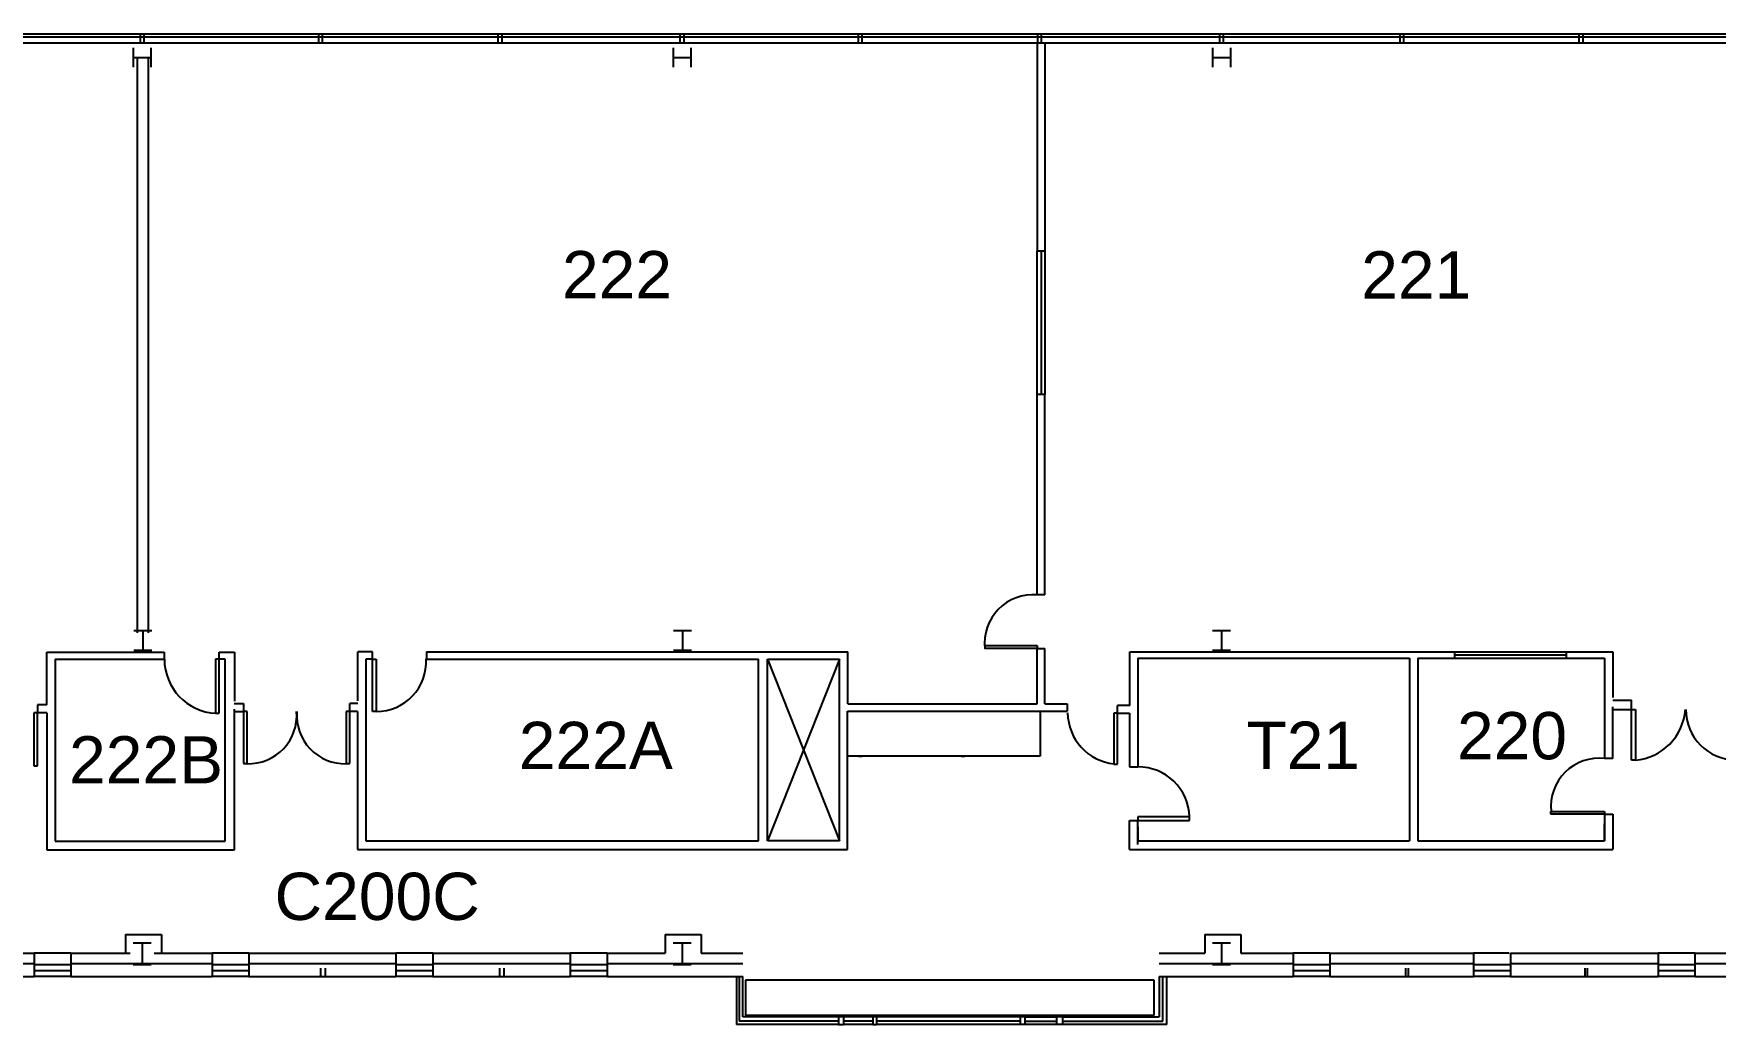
# Model space of a CAD drawing. Header units: inches. Extents: x -993 to 4309, y -3 to 2487.
# Drawn here: x 1205 to 2327, y 1826 to 2487 of the extents above; entities that cross this region are included whole.
import ezdxf

# ---------------------------------------------------------------- set-up
doc = ezdxf.new("R2010")
doc.units = ezdxf.units.IN
doc.header["$LTSCALE"] = 96
doc.header["$MEASUREMENT"] = 0
for name, color, linetype in [('A-DOOR', 4, 'CONTINUOUS'), ('A-EDIT', 9, 'CONTINUOUS'), ('A-FURN', 3, 'CONTINUOUS'), ('A-GLAZ', 3, 'CONTINUOUS'), ('A-PFLR-TEXT', 3, 'CONTINUOUS'), ('A-ROOF-OTLN', 6, 'CONTINUOUS'), ('A-WALL', 5, 'CONTINUOUS'), ('A-WALL-JAMB', 6, 'CONTINUOUS'), ('S-COLS', 6, 'CONTINUOUS')]:
    doc.layers.add(name, color=color, linetype=linetype)
doc.styles.get("Standard").update_dxf_attribs({"font": 'arial.ttf'})

msp = doc.modelspace()

# ---------------------------------------------------------------- linework, layer by layer
at = {"layer": 'A-DOOR'}
for p, q in [((1839.6, 2078.9), (1874.8, 2078.9)), ((1874.8, 2076.8), (1839.9, 2076.8)), ((1874.8, 2078.9), (1874.8, 2076.8)), ((1329, 2069.7), (1326.6, 2069.7)), ((1326.6, 2069.7), (1326.6, 2033.7)), ((1329, 2033.7), (1329, 2069.7)), ((1431.3, 2069.9), (1433.8, 2069.9)), ((1431.3, 2034.8), (1431.3, 2069.9)), ((1433.8, 2069.9), (1433.8, 2034.8)), ((1207.8, 2033.9), (1205.2, 2033.9)), ((1205.2, 2033.9), (1205.2, 1998.6)), ((1207.8, 1998.6), (1207.8, 2033.9)), ((1326.6, 2033.7), (1329, 2033.7)), ((1347.7, 2034.9), (1345.3, 2034.9)), ((1345.3, 2034.9), (1345.3, 2000.1)), ((1347.7, 2000.1), (1347.7, 2034.9)), ((1416.2, 2034.9), (1413.8, 2034.9)), ((1413.8, 2034.9), (1413.8, 2000.1)), ((1416.2, 2000.1), (1416.2, 2034.9)), ((1433.8, 2034.8), (1431.3, 2034.8)), ((1928.4, 2033.8), (1925.9, 2033.8)), ((1925.9, 2033.8), (1925.9, 1999.8)), ((1928.4, 1999.8), (1928.4, 2033.8)), ((2271.4, 2036.2), (2274, 2036.2)), ((2271.4, 2002.5), (2271.4, 2036.2)), ((2274, 2036.2), (2274, 2002.5)), ((1205.2, 1998.6), (1207.8, 1998.6)), ((1345.3, 2000.1), (1347.7, 2000.1)), ((1413.8, 2000.1), (1416.2, 2000.1)), ((1755.5, 2005.1), (1757.9, 2005.1)), ((1824, 2005.1), (1826.5, 2005.1)), ((1925.9, 1999.8), (1928.4, 1999.8)), ((2274, 2002.5), (2271.4, 2002.5)), ((1941.9, 1964.6), (1941.9, 1962.2)), ((1976.5, 1964.6), (1941.9, 1964.6)), ((1976.5, 1962.2), (1976.5, 1964.6)), ((2217.6, 1966.4), (2217.6, 1968.2)), ((2217.6, 1968.2), (2253.4, 1968.2)), ((2253.4, 1966.4), (2217.6, 1966.4)), ((2253.4, 1968.2), (2253.4, 1966.4)), ((1941.9, 1962.2), (1976.5, 1962.2))]:
    msp.add_line(p, q, dxfattribs=at)
for centre, radius, start, end in [((1872.1, 2080.4), 32.4, 85.277, 186.3857), ((1328.6, 2069.8), 36.2, 180.144, 266.8385), ((1433.7, 2068.2), 33.4, 270.2776, 2.9392), ((1348.5, 2032.2), 32.2, 268.4765, 4.7173), ((1413, 2032.3), 32.3, 175.4739, 271.3323), ((1929.9, 2034.5), 34.8, 180.9792, 263.4781), ((2270.8, 2038.9), 36.6, 274.9476, 355.7808), ((2341.2, 2036.1), 33.6, 179.8112, 269.4604), ((1942.3, 1963.8), 34.1, 1.2232, 90.6766), ((2249.8, 1971.4), 32.3, 83.6506, 185.6231)]:
    msp.add_arc(centre, radius, start, end, dxfattribs=at)
at = {"layer": 'A-EDIT'}
for p, q in [((1292.3, 2074.4), (1292.3, 2069.7)), ((1694.8, 2069.9), (1742.8, 1948.5)), ((1742.8, 2069.9), (1694.8, 1948.5)), ((1941.9, 1958), (1941.9, 1948.5))]:
    msp.add_line(p, q, dxfattribs=at)
at = {"layer": 'A-FURN'}
for p, q in [((1876.7, 2035), (1876.7, 2005.1)), ((1876.7, 2005.1), (1748.3, 2005.1)), ((1952.9, 1855.6), (1680.2, 1855.6)), ((1680.2, 1855.6), (1680.2, 1832.2)), ((1952.9, 1832.2), (1952.9, 1855.6)), ((1680.2, 1832.2), (1952.9, 1832.2))]:
    msp.add_line(p, q, dxfattribs=at)
at = {"layer": 'A-GLAZ'}
for p, q in [((475.4, 2484.9), (1626.5, 2484.9)), ((1626.5, 2484.9), (2347, 2484.9)), ((1874.8, 2246.3), (1874.8, 2342.2)), ((1877.4, 2342.2), (1877.4, 2246.3)), ((1879.9, 2342.2), (1879.9, 2246.3)), ((2227.8, 2072.5), (2153.3, 2072.5)), ((1205.4, 1866), (1230, 1866)), ((1324.2, 1866), (1348.8, 1866)), ((1446.9, 1866), (1471.5, 1866)), ((1563.2, 1866), (1587.8, 1866)), ((2045.5, 1866), (2070.1, 1866)), ((2166, 1866), (2190.6, 1866)), ((2289.2, 1866), (2313.8, 1866)), ((1205.4, 1862.1), (1230, 1862.1)), ((1230, 1858.1), (1205.4, 1858.1)), ((1324.2, 1862.1), (1348.8, 1862.1)), ((1348.8, 1858.1), (1324.2, 1858.1)), ((1446.9, 1862.1), (1471.5, 1862.1)), ((1471.5, 1858.1), (1446.9, 1858.1)), ((1563.2, 1862.1), (1587.8, 1862.1)), ((1587.8, 1858.1), (1563.2, 1858.1)), ((1674.2, 1858.1), (1674.2, 1826.1)), ((1676, 1858.1), (1676, 1828.3)), ((1678.3, 1831.2), (1678.3, 1858.1)), ((1956.1, 1858.1), (1956.1, 1831.2)), ((1958.6, 1828.3), (1958.6, 1858.1)), ((1961.4, 1826.1), (1961.4, 1858.1)), ((2045.5, 1862.1), (2070.1, 1862.1)), ((2070.1, 1858.1), (2045.5, 1858.1)), ((2166, 1862.1), (2190.6, 1862.1)), ((2190.6, 1858.1), (2166, 1858.1)), ((2289.2, 1862.1), (2313.8, 1862.1)), ((2313.8, 1858.1), (2289.2, 1858.1)), ((1742.1, 1831.2), (1678.3, 1831.2)), ((1765.2, 1831.2), (1745.5, 1831.2)), ((1863.5, 1831.2), (1767.5, 1831.2)), ((1866.5, 1831.2), (1888, 1831.2)), ((1891.7, 1831.2), (1956.1, 1831.2)), ((1742.1, 1826.1), (1674.2, 1826.1)), ((1742.1, 1828.3), (1676, 1828.3)), ((1765.3, 1828.3), (1745.5, 1828.3)), ((1765.2, 1826.1), (1745.5, 1826.1)), ((1863.5, 1828.3), (1767.5, 1828.3)), ((1863.5, 1826.1), (1767.5, 1826.1)), ((1866.5, 1828.3), (1888, 1828.3)), ((1888, 1826.1), (1866.5, 1826.1)), ((1891.7, 1828.3), (1958.6, 1828.3)), ((1961.4, 1826.1), (1891.7, 1826.1))]:
    msp.add_line(p, q, dxfattribs=at)
at = {"layer": 'A-ROOF-OTLN'}
for p, q in [((1230, 1873.6), (1205.4, 1873.6)), ((1348.8, 1873.6), (1324.2, 1873.6)), ((1471.5, 1873.6), (1446.9, 1873.6)), ((1587.8, 1873.6), (1563.2, 1873.6)), ((2070.1, 1873.6), (2045.5, 1873.6)), ((2189.8, 1873.6), (2166, 1873.6)), ((2313.8, 1873.6), (2289.2, 1873.6))]:
    msp.add_line(p, q, dxfattribs=at)
at = {"layer": 'A-WALL'}
for p, q in [((-538.8, 2487.1), (2615.2, 2487.1)), ((-538.8, 2481.1), (2609.2, 2481.1)), ((1874.8, 2481.1), (1874.8, 2342.2)), ((1879.9, 2481.1), (1879.9, 2342.2)), ((1274.3, 2471.1), (1274.3, 2087.4)), ((1281.5, 2471.1), (1281.5, 2087.4)), ((1874.8, 2342.2), (1879.9, 2342.2)), ((1874.8, 2112.8), (1874.8, 2246.3)), ((1879.9, 2246.3), (1874.8, 2246.3)), ((1879.9, 2112.8), (1879.9, 2246.3)), ((1879.9, 2112.8), (1874.8, 2112.8)), ((1874.8, 2039.9), (1874.8, 2076.8)), ((1874.8, 2076.8), (1879.9, 2076.8)), ((1879.9, 2039.9), (1879.9, 2076.8)), ((1213.9, 2039.4), (1213.9, 2074.4)), ((1213.9, 2074.4), (1292.3, 2074.4)), ((1219.6, 2069.7), (1219.6, 1948.3)), ((1219.6, 2069.7), (1292.3, 2069.7)), ((1329, 2074.4), (1339.2, 2074.4)), ((1329, 2069.7), (1329, 2074.4)), ((1332.9, 2069.7), (1329, 2069.7)), ((1332.9, 1948.3), (1332.9, 2069.7)), ((1339.2, 2074.4), (1339.2, 2041.8)), ((1431.3, 2074.6), (1421.5, 2074.6)), ((1421.5, 2042), (1421.5, 2074.6)), ((1431.3, 2069.9), (1426.8, 2069.9)), ((1426.8, 2069.9), (1426.8, 1948.5)), ((1431.3, 2069.9), (1431.3, 2074.6)), ((1467.2, 2074.6), (1467.2, 2069.9)), ((1467.2, 2074.6), (1748.5, 2074.6)), ((1467.2, 2069.9), (1688.8, 2069.9)), ((1688.8, 1948.5), (1688.8, 2069.9)), ((1694.8, 2069.9), (1742.8, 2069.9)), ((1694.8, 1948.5), (1694.8, 2069.9)), ((1742.8, 1948.5), (1742.8, 2069.9)), ((1748.5, 2039.9), (1748.5, 2074.6)), ((1936.5, 2038.8), (1936.5, 2074.6)), ((1936.5, 2074.6), (2258.8, 2074.6)), ((1941.9, 2070.4), (1941.9, 1997.9)), ((1941.9, 2070.4), (2123.3, 2070.4)), ((2123.3, 2070.4), (2123.3, 1948.5)), ((2128.8, 2070.4), (2128.8, 1948.5)), ((2128.8, 2070.4), (2253.4, 2070.4)), ((2253.4, 2070.4), (2253.4, 2003.5)), ((2258.8, 2074.6), (2258.8, 2044.2)), ((2258.8, 2042.4), (2271.4, 2042.4)), ((2271.4, 2036.2), (2271.4, 2042.4)), ((1207.8, 2039.4), (1207.8, 2033.9)), ((1213.9, 2039.4), (1207.8, 2039.4)), ((1213.9, 2033.9), (1207.8, 2033.9)), ((1213.9, 2033.9), (1213.9, 1942.5)), ((1339, 2040.2), (1345.3, 2040.2)), ((1339, 2034.9), (1345.3, 2034.9)), ((1339.2, 1942.5), (1339.2, 2036.4)), ((1345.3, 2040.2), (1345.3, 2034.9)), ((1416.2, 2034.9), (1416.2, 2040.2)), ((1421.5, 2040.2), (1416.2, 2040.2)), ((1421.3, 2034.9), (1416.2, 2034.9)), ((1421.3, 2034.9), (1421.3, 1942.7)), ((1748.3, 1942.7), (1748.3, 2035)), ((1748.3, 2035), (1894.9, 2035)), ((1748.5, 2039.9), (1874.8, 2039.9)), ((1879.9, 2039.9), (1894.9, 2039.9)), ((1879.9, 2039.9), (1894.9, 2039.9)), ((1894.9, 2039.9), (1894.9, 2035)), ((1936.5, 2038.8), (1928.4, 2038.8)), ((1928.4, 2033.8), (1928.4, 2038.8)), ((1928.4, 2033.8), (1936.4, 2033.8)), ((1936.4, 2033.8), (1936.4, 1997.9)), ((2258.8, 2003.5), (2258.8, 2038)), ((2258.8, 2036.2), (2271.4, 2036.2)), ((1936.4, 1997.9), (1941.9, 1997.9)), ((2258.8, 2003.5), (2253.4, 2003.5)), ((2253.4, 1966.4), (2253.4, 1948.5)), ((2253.4, 1966.4), (2258.8, 1966.4)), ((2258.8, 1966.4), (2258.8, 1942.7)), ((1936.4, 1942.7), (1936.4, 1962.2)), ((1936.4, 1962.2), (1941.9, 1962.2)), ((1941.9, 1946.1), (1941.9, 1962.2)), ((2253.4, 1948.5), (2253.4, 1960)), ((1213.9, 1942.5), (1339.2, 1942.5)), ((1219.6, 1948.3), (1332.9, 1948.3)), ((1421.3, 1942.7), (1748.3, 1942.7)), ((1426.8, 1948.5), (1688.8, 1948.5)), ((1742.8, 1948.5), (1694.8, 1948.5)), ((1936.4, 1942.7), (2258.8, 1942.7)), ((1941.9, 1948.5), (2123.3, 1948.5)), ((2128.8, 1948.5), (2253.4, 1948.5)), ((2243.1, 1948.5), (2253.4, 1948.5)), ((1266.4, 1886.1), (1290.4, 1886.1)), ((1266.4, 1886.1), (1266.4, 1873.6)), ((1290.4, 1886.1), (1290.4, 1873.6)), ((1626.6, 1886.1), (1626.6, 1873.6)), ((1626.6, 1886.1), (1650.6, 1886.1)), ((1650.6, 1886.1), (1650.6, 1873.6)), ((1986.6, 1886.1), (1986.6, 1873.6)), ((1986.6, 1886.1), (2010.6, 1886.1)), ((2010.6, 1886.1), (2010.6, 1873.6)), ((1110.7, 1873.6), (1205.4, 1873.6)), ((1110.7, 1866.8), (1205.4, 1866.8)), ((1205.4, 1873.6), (1205.4, 1858.1)), ((1230, 1873.6), (1230, 1858.1)), ((1230, 1873.6), (1269.6, 1873.6)), ((1230, 1866.8), (1324.2, 1866.8)), ((1285.6, 1873.6), (1324.2, 1873.6)), ((1324.2, 1873.6), (1324.2, 1858.1)), ((1348.8, 1873.6), (1348.8, 1858.1)), ((1348.8, 1873.6), (1446.9, 1873.6)), ((1348.8, 1866.8), (1446.9, 1866.8)), ((1396.6, 1863.6), (1396.6, 1858.1)), ((1399.6, 1863.6), (1399.6, 1858.1)), ((1446.9, 1873.6), (1446.9, 1858.1)), ((1471.5, 1873.6), (1471.5, 1858.1)), ((1471.5, 1873.6), (1563.2, 1873.6)), ((1471.5, 1866.8), (1563.2, 1866.8)), ((1515.9, 1863.6), (1515.9, 1858.1)), ((1518.8, 1863.6), (1518.8, 1858.1)), ((1563.2, 1873.6), (1563.2, 1858.1)), ((1587.8, 1873.6), (1587.8, 1858.1)), ((1587.8, 1873.6), (1626.6, 1873.6)), ((1587.8, 1866.8), (1678.3, 1866.8)), ((1650.6, 1873.6), (1678.3, 1873.6)), ((1956.1, 1873.6), (1986.6, 1873.6)), ((1956.1, 1866.8), (2045.5, 1866.8)), ((2010.6, 1873.6), (2045.5, 1873.6)), ((2045.5, 1873.6), (2045.5, 1858.1)), ((2070.1, 1873.6), (2070.1, 1858.1)), ((2070.1, 1873.6), (2166, 1873.6)), ((2070.1, 1866.8), (2166, 1866.8)), ((2120.6, 1863.6), (2120.6, 1858.1)), ((2122.3, 1863.6), (2122.3, 1858.1)), ((2166, 1873.6), (2166, 1858.1)), ((2190.6, 1873.6), (2190.6, 1858.1)), ((2190.6, 1873.6), (2289.2, 1873.6)), ((2190.6, 1866.8), (2289.2, 1866.8)), ((2240.5, 1858.1), (2240.5, 1863.6)), ((2242.1, 1858.1), (2242.1, 1863.6)), ((2289.2, 1873.6), (2289.2, 1858.1)), ((2313.8, 1858.1), (2313.8, 1873.6)), ((2313.8, 1873.6), (2348, 1873.6)), ((2313.8, 1866.8), (2484, 1866.8)), ((1110.7, 1858.1), (1205.4, 1858.1)), ((1230, 1858.1), (1324.2, 1858.1)), ((1348.8, 1858.1), (1446.9, 1858.1)), ((1471.5, 1858.1), (1563.2, 1858.1)), ((1587.8, 1858.1), (1678.3, 1858.1)), ((1956.1, 1858.1), (2045.5, 1858.1)), ((2070.1, 1858.1), (2166, 1858.1)), ((2190.6, 1858.1), (2289.2, 1858.1)), ((2313.8, 1858.1), (2353.2, 1858.1))]:
    msp.add_line(p, q, dxfattribs=at)
at = {"layer": 'A-WALL-JAMB'}
for p, q in [((1276.5, 2481.1), (1276.5, 2487.1)), ((1279, 2481.1), (1279, 2487.1)), ((1395.4, 2481.1), (1395.4, 2487.1)), ((1398, 2481.1), (1398, 2487.1)), ((1515.1, 2481.1), (1515.1, 2487.1)), ((1517.7, 2481.1), (1517.7, 2487.1)), ((1636.6, 2481.1), (1636.6, 2487.1)), ((1639.2, 2481.1), (1639.2, 2487.1)), ((1755.5, 2481.1), (1755.5, 2487.1)), ((1758, 2481.1), (1758, 2487.1)), ((1875.2, 2481.1), (1875.2, 2487.1)), ((1877.7, 2481.1), (1877.7, 2487.1)), ((1996.7, 2481.1), (1996.7, 2487.1)), ((1999.2, 2481.1), (1999.2, 2487.1)), ((2116.9, 2481.1), (2116.9, 2487.1)), ((2119.4, 2481.1), (2119.4, 2487.1)), ((2236.5, 2481.1), (2236.5, 2487.1)), ((2239.1, 2481.1), (2239.1, 2487.1)), ((2153.3, 2074.6), (2153.3, 2070.4)), ((2227.8, 2074.6), (2227.8, 2070.4)), ((1742.1, 1831.2), (1742.1, 1826.1)), ((1745.5, 1831.2), (1742.1, 1831.2)), ((1745.5, 1831.2), (1745.5, 1826.1)), ((1765.2, 1831.2), (1765.2, 1826.1)), ((1767.5, 1831.2), (1765.2, 1831.2)), ((1767.5, 1831.2), (1767.5, 1826.1)), ((1863.5, 1831.2), (1863.5, 1826.1)), ((1866.5, 1831.2), (1863.5, 1831.2)), ((1866.5, 1831.2), (1866.5, 1826.1)), ((1888, 1826.1), (1888, 1831.2)), ((1891.7, 1831.2), (1888, 1831.2)), ((1891.7, 1831.2), (1891.7, 1826.1)), ((1742.1, 1826.1), (1745.5, 1826.1)), ((1765.2, 1826.1), (1767.5, 1826.1)), ((1866.5, 1826.1), (1863.5, 1826.1)), ((1891.7, 1826.1), (1888, 1826.1))]:
    msp.add_line(p, q, dxfattribs=at)
at = {"layer": 'S-COLS'}
for p, q in [((1271.6, 2477.6), (1271.6, 2464.7)), ((1283.6, 2471.1), (1271.6, 2471.1)), ((1283.6, 2464.7), (1283.6, 2477.6)), ((1631.8, 2477.6), (1631.8, 2464.7)), ((1643.8, 2471.1), (1631.8, 2471.1)), ((1643.8, 2464.7), (1643.8, 2477.6)), ((1991.8, 2477.6), (1991.8, 2464.7)), ((2003.9, 2471.1), (1991.8, 2471.1)), ((2003.9, 2464.7), (2003.9, 2477.6)), ((1284, 2088.6), (1272, 2088.6)), ((1278, 2088.6), (1278, 2075.7)), ((1644.1, 2088.6), (1632.2, 2088.6)), ((1638.2, 2088.6), (1638.2, 2075.7)), ((2003.8, 2088.6), (1991.8, 2088.6)), ((1997.8, 2088.6), (1997.8, 2075.7)), ((1272, 2075.7), (1284, 2075.7)), ((1632.2, 2075.7), (1644.1, 2075.7)), ((1991.8, 2075.7), (2003.8, 2075.7)), ((1271.6, 1880.6), (1283.6, 1880.6)), ((1277.6, 1880.6), (1277.6, 1866)), ((1631.8, 1880.6), (1643.8, 1880.6)), ((1637.8, 1880.6), (1637.8, 1866)), ((1991.8, 1880.6), (2003.8, 1880.6)), ((1997.8, 1880.6), (1997.8, 1866)), ((1271.6, 1866), (1283.6, 1866)), ((1631.8, 1866), (1643.8, 1866)), ((1991.8, 1866), (2003.8, 1866))]:
    msp.add_line(p, q, dxfattribs=at)

# ---------------------------------------------------------------- texts
at = {"layer": 'A-PFLR-TEXT'}
for s, p in [('222', (1557.7, 2310.6)), ('221', (2091, 2310.4)), ('220', (2154.9, 2003)), ('222A', (1528.9, 1996.5)), ('T21', (2014.4, 1996.6)), ('222B', (1228.8, 1986.9)), ('C200C', (1365.9, 1895.8))]:
    msp.add_text(s, height=31.5, dxfattribs=at).set_placement(p)

doc.saveas('drawing.dxf')
